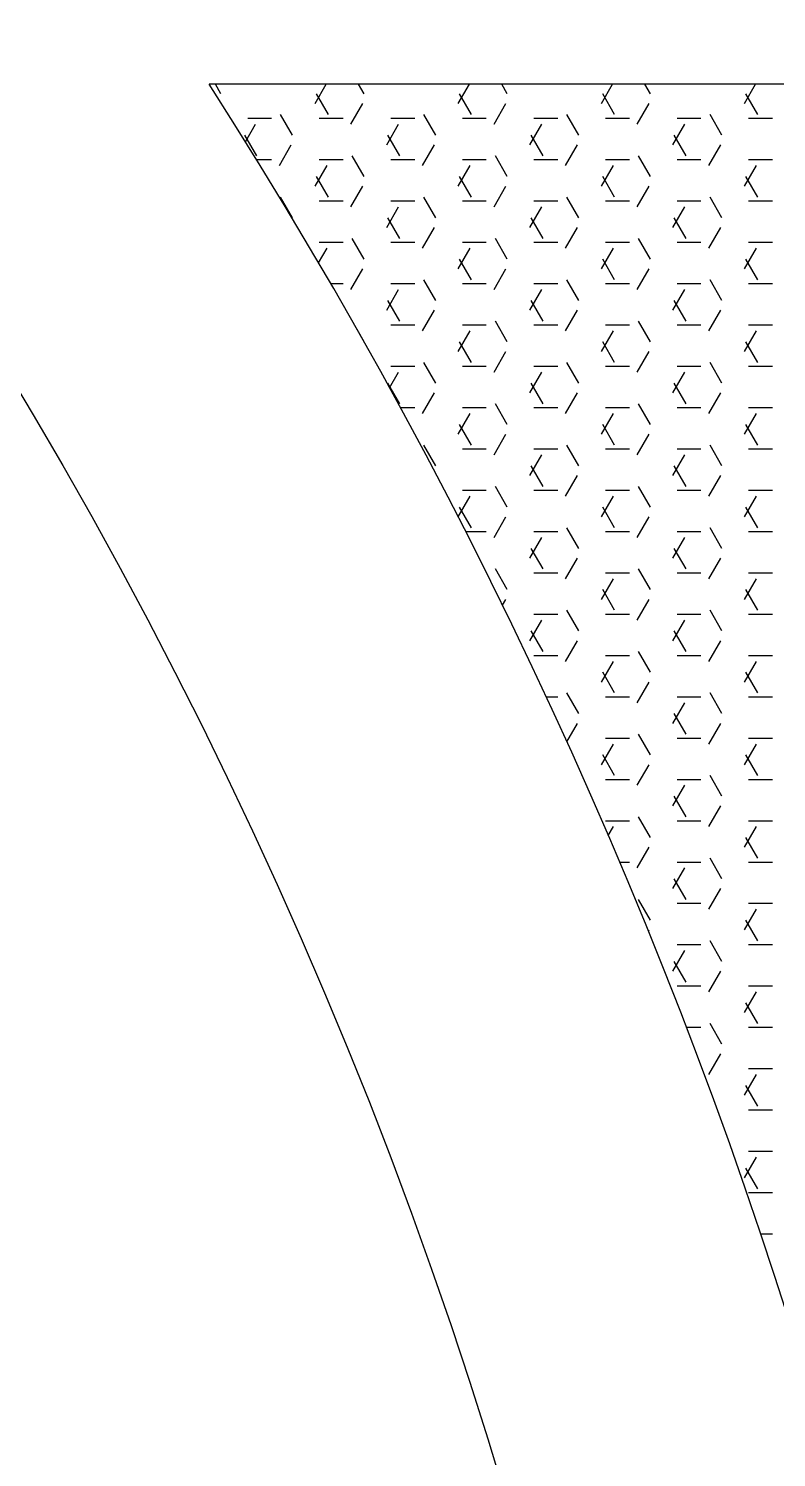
# Model space of a CAD drawing. Header units: inches. Extents: x 17051 to 22421, y 40046 to 42546.
# Drawn here: x 17382.04 to 17401.95, y 41664.05 to 41702.08 of the extents above; entities that cross this region are included whole.
import ezdxf

# ---------------------------------------------------------------- set-up
doc = ezdxf.new("R2010")
doc.units = ezdxf.units.IN
doc.header["$MEASUREMENT"] = 0
doc.layers.add('freecads.com', color=7, linetype='Continuous')

msp = doc.modelspace()

# ---------------------------------------------------------------- linework, layer by layer
at = {"layer": 'freecads.com'}
for p, q in [((17430.61, 41700.594), (17386.844, 41700.594)), ((17387.161, 41700.34), (17387.015, 41700.594)), ((17389.667, 41700.082), (17389.963, 41700.594)), ((17390.971, 41700.34), (17390.825, 41700.594)), ((17393.477, 41700.082), (17393.773, 41700.594)), ((17394.781, 41700.34), (17394.635, 41700.594)), ((17397.287, 41700.082), (17397.583, 41700.594)), ((17398.591, 41700.34), (17398.445, 41700.594)), ((17401.097, 41700.082), (17401.393, 41700.594)), ((17390.019, 41699.791), (17389.701, 41700.34)), ((17390.62, 41699.532), (17390.937, 41700.082)), ((17393.829, 41699.791), (17393.511, 41700.34)), ((17394.43, 41699.532), (17394.747, 41700.082)), ((17397.639, 41699.791), (17397.321, 41700.34)), ((17398.24, 41699.532), (17398.557, 41700.082)), ((17401.449, 41699.791), (17401.131, 41700.34)), ((17387.872, 41699.691), (17388.507, 41699.691)), ((17389.066, 41699.241), (17388.749, 41699.791)), ((17389.777, 41699.691), (17390.412, 41699.691)), ((17391.682, 41699.691), (17392.317, 41699.691)), ((17392.876, 41699.241), (17392.559, 41699.791)), ((17393.587, 41699.691), (17394.222, 41699.691)), ((17395.492, 41699.691), (17396.127, 41699.691)), ((17396.686, 41699.241), (17396.369, 41699.791)), ((17397.397, 41699.691), (17398.032, 41699.691)), ((17399.302, 41699.691), (17399.937, 41699.691)), ((17400.496, 41699.241), (17400.179, 41699.791)), ((17401.207, 41699.691), (17401.842, 41699.691)), ((17388.114, 41698.691), (17387.796, 41699.241)), ((17387.811, 41699.066), (17388.08, 41699.532)), ((17391.572, 41698.982), (17391.89, 41699.532)), ((17391.924, 41698.691), (17391.606, 41699.241)), ((17395.382, 41698.982), (17395.7, 41699.532)), ((17395.734, 41698.691), (17395.416, 41699.241)), ((17399.192, 41698.982), (17399.51, 41699.532)), ((17399.544, 41698.691), (17399.226, 41699.241)), ((17388.715, 41698.432), (17389.032, 41698.982)), ((17392.525, 41698.432), (17392.842, 41698.982)), ((17396.335, 41698.432), (17396.652, 41698.982)), ((17400.145, 41698.432), (17400.462, 41698.982)), ((17388.105, 41698.591), (17388.507, 41698.591)), ((17389.777, 41698.591), (17390.412, 41698.591)), ((17390.971, 41698.141), (17390.654, 41698.691)), ((17391.682, 41698.591), (17392.317, 41698.591)), ((17393.587, 41698.591), (17394.222, 41698.591)), ((17394.781, 41698.141), (17394.464, 41698.691)), ((17395.492, 41698.591), (17396.127, 41698.591)), ((17397.397, 41698.591), (17398.032, 41698.591)), ((17398.591, 41698.141), (17398.274, 41698.691)), ((17399.302, 41698.591), (17399.937, 41698.591)), ((17401.207, 41698.591), (17401.842, 41698.591)), ((17389.667, 41697.882), (17389.985, 41698.432)), ((17390.019, 41697.591), (17389.701, 41698.141)), ((17393.477, 41697.882), (17393.795, 41698.432)), ((17393.829, 41697.591), (17393.511, 41698.141)), ((17397.287, 41697.882), (17397.605, 41698.432)), ((17397.639, 41697.591), (17397.321, 41698.141)), ((17401.097, 41697.882), (17401.415, 41698.432)), ((17401.449, 41697.591), (17401.131, 41698.141)), ((17390.62, 41697.332), (17390.937, 41697.882)), ((17394.43, 41697.332), (17394.747, 41697.882)), ((17398.24, 41697.332), (17398.557, 41697.882)), ((17389.066, 41697.041), (17388.749, 41697.591)), ((17389.777, 41697.491), (17390.412, 41697.491)), ((17391.572, 41696.782), (17391.89, 41697.332)), ((17391.682, 41697.491), (17392.317, 41697.491)), ((17392.876, 41697.041), (17392.559, 41697.591)), ((17393.587, 41697.491), (17394.222, 41697.491)), ((17395.382, 41696.782), (17395.7, 41697.332)), ((17395.492, 41697.491), (17396.127, 41697.491)), ((17396.686, 41697.041), (17396.369, 41697.591)), ((17397.397, 41697.491), (17398.032, 41697.491)), ((17399.192, 41696.782), (17399.51, 41697.332)), ((17399.302, 41697.491), (17399.937, 41697.491)), ((17400.496, 41697.041), (17400.179, 41697.591)), ((17401.207, 41697.491), (17401.842, 41697.491)), ((17391.924, 41696.491), (17391.606, 41697.041)), ((17395.734, 41696.491), (17395.416, 41697.041)), ((17399.544, 41696.491), (17399.226, 41697.041)), ((17392.525, 41696.232), (17392.842, 41696.782)), ((17396.335, 41696.232), (17396.652, 41696.782)), ((17400.145, 41696.232), (17400.462, 41696.782)), ((17389.76, 41695.843), (17389.985, 41696.232)), ((17389.777, 41696.391), (17390.412, 41696.391)), ((17390.971, 41695.941), (17390.654, 41696.491)), ((17391.682, 41696.391), (17392.317, 41696.391)), ((17393.477, 41695.682), (17393.795, 41696.232)), ((17393.587, 41696.391), (17394.222, 41696.391)), ((17394.781, 41695.941), (17394.464, 41696.491)), ((17395.492, 41696.391), (17396.127, 41696.391)), ((17397.287, 41695.682), (17397.605, 41696.232)), ((17397.397, 41696.391), (17398.032, 41696.391)), ((17398.591, 41695.941), (17398.274, 41696.491)), ((17399.302, 41696.391), (17399.937, 41696.391)), ((17401.097, 41695.682), (17401.415, 41696.232)), ((17401.207, 41696.391), (17401.842, 41696.391)), ((17393.829, 41695.391), (17393.511, 41695.941)), ((17397.639, 41695.391), (17397.321, 41695.941)), ((17401.449, 41695.391), (17401.131, 41695.941)), ((17390.62, 41695.132), (17390.937, 41695.682)), ((17394.43, 41695.132), (17394.747, 41695.682)), ((17398.24, 41695.132), (17398.557, 41695.682)), ((17390.081, 41695.291), (17390.412, 41695.291)), ((17391.572, 41694.582), (17391.89, 41695.132)), ((17391.682, 41695.291), (17392.317, 41695.291)), ((17392.876, 41694.841), (17392.559, 41695.391)), ((17393.587, 41695.291), (17394.222, 41695.291)), ((17395.382, 41694.582), (17395.7, 41695.132)), ((17395.492, 41695.291), (17396.127, 41695.291)), ((17396.686, 41694.841), (17396.369, 41695.391)), ((17397.397, 41695.291), (17398.032, 41695.291)), ((17399.192, 41694.582), (17399.51, 41695.132)), ((17399.302, 41695.291), (17399.937, 41695.291)), ((17400.496, 41694.841), (17400.179, 41695.391)), ((17401.207, 41695.291), (17401.842, 41695.291)), ((17391.924, 41694.291), (17391.606, 41694.841)), ((17395.734, 41694.291), (17395.416, 41694.841)), ((17399.544, 41694.291), (17399.226, 41694.841)), ((17392.525, 41694.032), (17392.842, 41694.582)), ((17394.781, 41693.741), (17394.464, 41694.291)), ((17396.335, 41694.032), (17396.652, 41694.582)), ((17398.591, 41693.741), (17398.274, 41694.291)), ((17400.145, 41694.032), (17400.462, 41694.582)), ((17390.971, 41693.741), (17390.784, 41694.065)), ((17391.682, 41694.192), (17392.317, 41694.192)), ((17393.477, 41693.483), (17393.795, 41694.032)), ((17393.587, 41694.192), (17394.222, 41694.192)), ((17395.492, 41694.192), (17396.127, 41694.192)), ((17397.287, 41693.483), (17397.605, 41694.032)), ((17397.397, 41694.192), (17398.032, 41694.192)), ((17399.302, 41694.192), (17399.937, 41694.192)), ((17401.097, 41693.483), (17401.415, 41694.032)), ((17401.207, 41694.192), (17401.842, 41694.192)), ((17393.829, 41693.191), (17393.511, 41693.741)), ((17397.639, 41693.191), (17397.321, 41693.741)), ((17401.449, 41693.191), (17401.131, 41693.741)), ((17392.876, 41692.642), (17392.559, 41693.191)), ((17394.43, 41692.933), (17394.747, 41693.483)), ((17396.686, 41692.642), (17396.369, 41693.191)), ((17398.24, 41692.933), (17398.557, 41693.483)), ((17400.496, 41692.642), (17400.179, 41693.191)), ((17391.649, 41692.516), (17391.89, 41692.933)), ((17391.682, 41693.092), (17392.317, 41693.092)), ((17393.587, 41693.092), (17394.222, 41693.092)), ((17395.382, 41692.383), (17395.7, 41692.933)), ((17395.492, 41693.092), (17396.127, 41693.092)), ((17397.397, 41693.092), (17398.032, 41693.092)), ((17399.192, 41692.383), (17399.51, 41692.933)), ((17399.302, 41693.092), (17399.937, 41693.092)), ((17401.207, 41693.092), (17401.842, 41693.092)), ((17391.924, 41692.092), (17391.606, 41692.642)), ((17392.525, 41691.833), (17392.842, 41692.383)), ((17395.734, 41692.092), (17395.416, 41692.642)), ((17396.335, 41691.833), (17396.652, 41692.383)), ((17399.544, 41692.092), (17399.226, 41692.642)), ((17400.145, 41691.833), (17400.462, 41692.383)), ((17394.781, 41691.542), (17394.464, 41692.092)), ((17398.591, 41691.542), (17398.274, 41692.092)), ((17391.935, 41691.992), (17392.317, 41691.992)), ((17393.477, 41691.283), (17393.795, 41691.833)), ((17393.587, 41691.992), (17394.222, 41691.992)), ((17395.492, 41691.992), (17396.127, 41691.992)), ((17397.287, 41691.283), (17397.605, 41691.833)), ((17397.397, 41691.992), (17398.032, 41691.992)), ((17399.302, 41691.992), (17399.937, 41691.992)), ((17401.097, 41691.283), (17401.415, 41691.833)), ((17401.207, 41691.992), (17401.842, 41691.992)), ((17393.829, 41690.992), (17393.511, 41691.542)), ((17394.43, 41690.733), (17394.747, 41691.283)), ((17397.639, 41690.992), (17397.321, 41691.542)), ((17398.24, 41690.733), (17398.557, 41691.283)), ((17401.449, 41690.992), (17401.131, 41691.542)), ((17392.876, 41690.442), (17392.559, 41690.992)), ((17393.587, 41690.892), (17394.222, 41690.892)), ((17395.492, 41690.892), (17396.127, 41690.892)), ((17396.686, 41690.442), (17396.369, 41690.992)), ((17397.397, 41690.892), (17398.032, 41690.892)), ((17399.302, 41690.892), (17399.937, 41690.892)), ((17400.496, 41690.442), (17400.179, 41690.992)), ((17401.207, 41690.892), (17401.842, 41690.892)), ((17395.382, 41690.183), (17395.7, 41690.733)), ((17399.192, 41690.183), (17399.51, 41690.733)), ((17395.734, 41689.892), (17395.416, 41690.442)), ((17396.335, 41689.633), (17396.652, 41690.183)), ((17399.544, 41689.892), (17399.226, 41690.442)), ((17400.145, 41689.633), (17400.462, 41690.183)), ((17393.587, 41689.792), (17394.222, 41689.792)), ((17394.781, 41689.342), (17394.464, 41689.892)), ((17395.492, 41689.792), (17396.127, 41689.792)), ((17397.397, 41689.792), (17398.032, 41689.792)), ((17398.591, 41689.342), (17398.274, 41689.892)), ((17399.302, 41689.792), (17399.937, 41689.792)), ((17401.207, 41689.792), (17401.842, 41689.792)), ((17393.477, 41689.083), (17393.795, 41689.633)), ((17393.829, 41688.792), (17393.511, 41689.342)), ((17397.287, 41689.083), (17397.605, 41689.633)), ((17397.639, 41688.792), (17397.321, 41689.342)), ((17401.097, 41689.083), (17401.415, 41689.633)), ((17401.449, 41688.792), (17401.131, 41689.342)), ((17394.43, 41688.533), (17394.747, 41689.083)), ((17398.24, 41688.533), (17398.557, 41689.083)), ((17393.673, 41688.692), (17394.222, 41688.692)), ((17395.492, 41688.692), (17396.127, 41688.692)), ((17396.686, 41688.242), (17396.369, 41688.792)), ((17397.397, 41688.692), (17398.032, 41688.692)), ((17399.302, 41688.692), (17399.937, 41688.692)), ((17400.496, 41688.242), (17400.179, 41688.792)), ((17401.207, 41688.692), (17401.842, 41688.692)), ((17395.382, 41687.983), (17395.7, 41688.533)), ((17395.734, 41687.692), (17395.416, 41688.242)), ((17399.192, 41687.983), (17399.51, 41688.533)), ((17399.544, 41687.692), (17399.226, 41688.242)), ((17396.335, 41687.433), (17396.652, 41687.983)), ((17400.145, 41687.433), (17400.462, 41687.983)), ((17394.781, 41687.142), (17394.464, 41687.692)), ((17395.492, 41687.592), (17396.127, 41687.592)), ((17397.287, 41686.883), (17397.605, 41687.433)), ((17397.397, 41687.592), (17398.032, 41687.592)), ((17398.591, 41687.142), (17398.274, 41687.692)), ((17399.302, 41687.592), (17399.937, 41687.592)), ((17401.097, 41686.883), (17401.415, 41687.433)), ((17401.207, 41687.592), (17401.842, 41687.592)), ((17397.639, 41686.592), (17397.321, 41687.142)), ((17401.449, 41686.592), (17401.131, 41687.142)), ((17394.655, 41686.725), (17394.747, 41686.883)), ((17398.24, 41686.333), (17398.557, 41686.883)), ((17395.382, 41685.784), (17395.7, 41686.333)), ((17395.492, 41686.493), (17396.127, 41686.493)), ((17396.686, 41686.042), (17396.369, 41686.592)), ((17397.397, 41686.493), (17398.032, 41686.493)), ((17399.192, 41685.784), (17399.51, 41686.333)), ((17399.302, 41686.493), (17399.937, 41686.493)), ((17400.496, 41686.042), (17400.179, 41686.592)), ((17401.207, 41686.493), (17401.842, 41686.493)), ((17395.734, 41685.492), (17395.416, 41686.042)), ((17399.544, 41685.492), (17399.226, 41686.042)), ((17396.335, 41685.234), (17396.652, 41685.784)), ((17400.145, 41685.234), (17400.462, 41685.784)), ((17395.492, 41685.393), (17396.127, 41685.393)), ((17397.287, 41684.684), (17397.605, 41685.234)), ((17397.397, 41685.393), (17398.032, 41685.393)), ((17398.591, 41684.943), (17398.274, 41685.492)), ((17399.302, 41685.393), (17399.937, 41685.393)), ((17401.097, 41684.684), (17401.415, 41685.234)), ((17401.207, 41685.393), (17401.842, 41685.393)), ((17397.639, 41684.393), (17397.321, 41684.943)), ((17401.449, 41684.393), (17401.131, 41684.943)), ((17396.686, 41683.843), (17396.369, 41684.393)), ((17398.24, 41684.134), (17398.557, 41684.684)), ((17400.496, 41683.843), (17400.179, 41684.393)), ((17395.817, 41684.293), (17396.127, 41684.293)), ((17397.397, 41684.293), (17398.032, 41684.293)), ((17399.192, 41683.584), (17399.51, 41684.134)), ((17399.302, 41684.293), (17399.937, 41684.293)), ((17401.207, 41684.293), (17401.842, 41684.293)), ((17399.544, 41683.293), (17399.226, 41683.843)), ((17396.368, 41683.093), (17396.652, 41683.584)), ((17398.591, 41682.743), (17398.274, 41683.293)), ((17400.145, 41683.034), (17400.462, 41683.584)), ((17397.287, 41682.484), (17397.605, 41683.034)), ((17397.397, 41683.193), (17398.032, 41683.193)), ((17399.302, 41683.193), (17399.937, 41683.193)), ((17401.097, 41682.484), (17401.415, 41683.034)), ((17401.207, 41683.193), (17401.842, 41683.193)), ((17397.639, 41682.193), (17397.321, 41682.743)), ((17401.449, 41682.193), (17401.131, 41682.743)), ((17398.24, 41681.934), (17398.557, 41682.484)), ((17400.496, 41681.643), (17400.179, 41682.193)), ((17397.397, 41682.093), (17398.032, 41682.093)), ((17399.192, 41681.384), (17399.51, 41681.934)), ((17399.302, 41682.093), (17399.937, 41682.093)), ((17401.207, 41682.093), (17401.842, 41682.093)), ((17399.544, 41681.093), (17399.226, 41681.643)), ((17400.145, 41680.834), (17400.462, 41681.384)), ((17397.397, 41680.993), (17398.032, 41680.993)), ((17398.591, 41680.543), (17398.274, 41681.093)), ((17399.302, 41680.993), (17399.937, 41680.993)), ((17401.207, 41680.993), (17401.842, 41680.993)), ((17397.47, 41680.601), (17397.605, 41680.834)), ((17401.097, 41680.284), (17401.415, 41680.834)), ((17398.24, 41679.734), (17398.557, 41680.284)), ((17401.449, 41679.993), (17401.131, 41680.543)), ((17397.772, 41679.893), (17398.032, 41679.893)), ((17399.302, 41679.893), (17399.937, 41679.893)), ((17400.496, 41679.443), (17400.179, 41679.993)), ((17401.207, 41679.893), (17401.842, 41679.893)), ((17399.192, 41679.184), (17399.51, 41679.734)), ((17399.544, 41678.893), (17399.226, 41679.443)), ((17400.145, 41678.635), (17400.462, 41679.184)), ((17398.591, 41678.343), (17398.274, 41678.893)), ((17399.302, 41678.794), (17399.937, 41678.794)), ((17401.207, 41678.794), (17401.842, 41678.794)), ((17401.097, 41678.085), (17401.415, 41678.635)), ((17401.449, 41677.794), (17401.131, 41678.343)), ((17398.537, 41678.05), (17398.557, 41678.085)), ((17399.302, 41677.694), (17399.937, 41677.694)), ((17400.496, 41677.244), (17400.179, 41677.794)), ((17401.207, 41677.694), (17401.842, 41677.694)), ((17399.192, 41676.985), (17399.51, 41677.535)), ((17399.544, 41676.694), (17399.226, 41677.244)), ((17400.145, 41676.435), (17400.462, 41676.985)), ((17399.302, 41676.594), (17399.937, 41676.594)), ((17401.097, 41675.885), (17401.415, 41676.435)), ((17401.207, 41676.594), (17401.842, 41676.594)), ((17401.449, 41675.594), (17401.131, 41676.144)), ((17399.547, 41675.494), (17399.937, 41675.494)), ((17400.496, 41675.044), (17400.179, 41675.594)), ((17401.207, 41675.494), (17401.842, 41675.494)), ((17400.145, 41674.235), (17400.462, 41674.785)), ((17401.097, 41673.685), (17401.415, 41674.235)), ((17401.207, 41674.394), (17401.842, 41674.394)), ((17401.449, 41673.394), (17401.131, 41673.944)), ((17401.207, 41673.294), (17401.842, 41673.294)), ((17401.097, 41671.485), (17401.415, 41672.035)), ((17401.207, 41672.194), (17401.842, 41672.194)), ((17401.449, 41671.194), (17401.131, 41671.744)), ((17401.207, 41671.095), (17401.842, 41671.095)), ((17401.525, 41669.995), (17401.842, 41669.995))]:
    msp.add_line(p, q, dxfattribs=at)
for radius in [129.29, 113.505]:
    msp.add_circle((17270.788, 41626.09), radius, dxfattribs=at)
msp.add_arc((17270.788, 41626.09), 137.912, 326.58428, 32.69927, dxfattribs=at)

doc.saveas('drawing.dxf')
